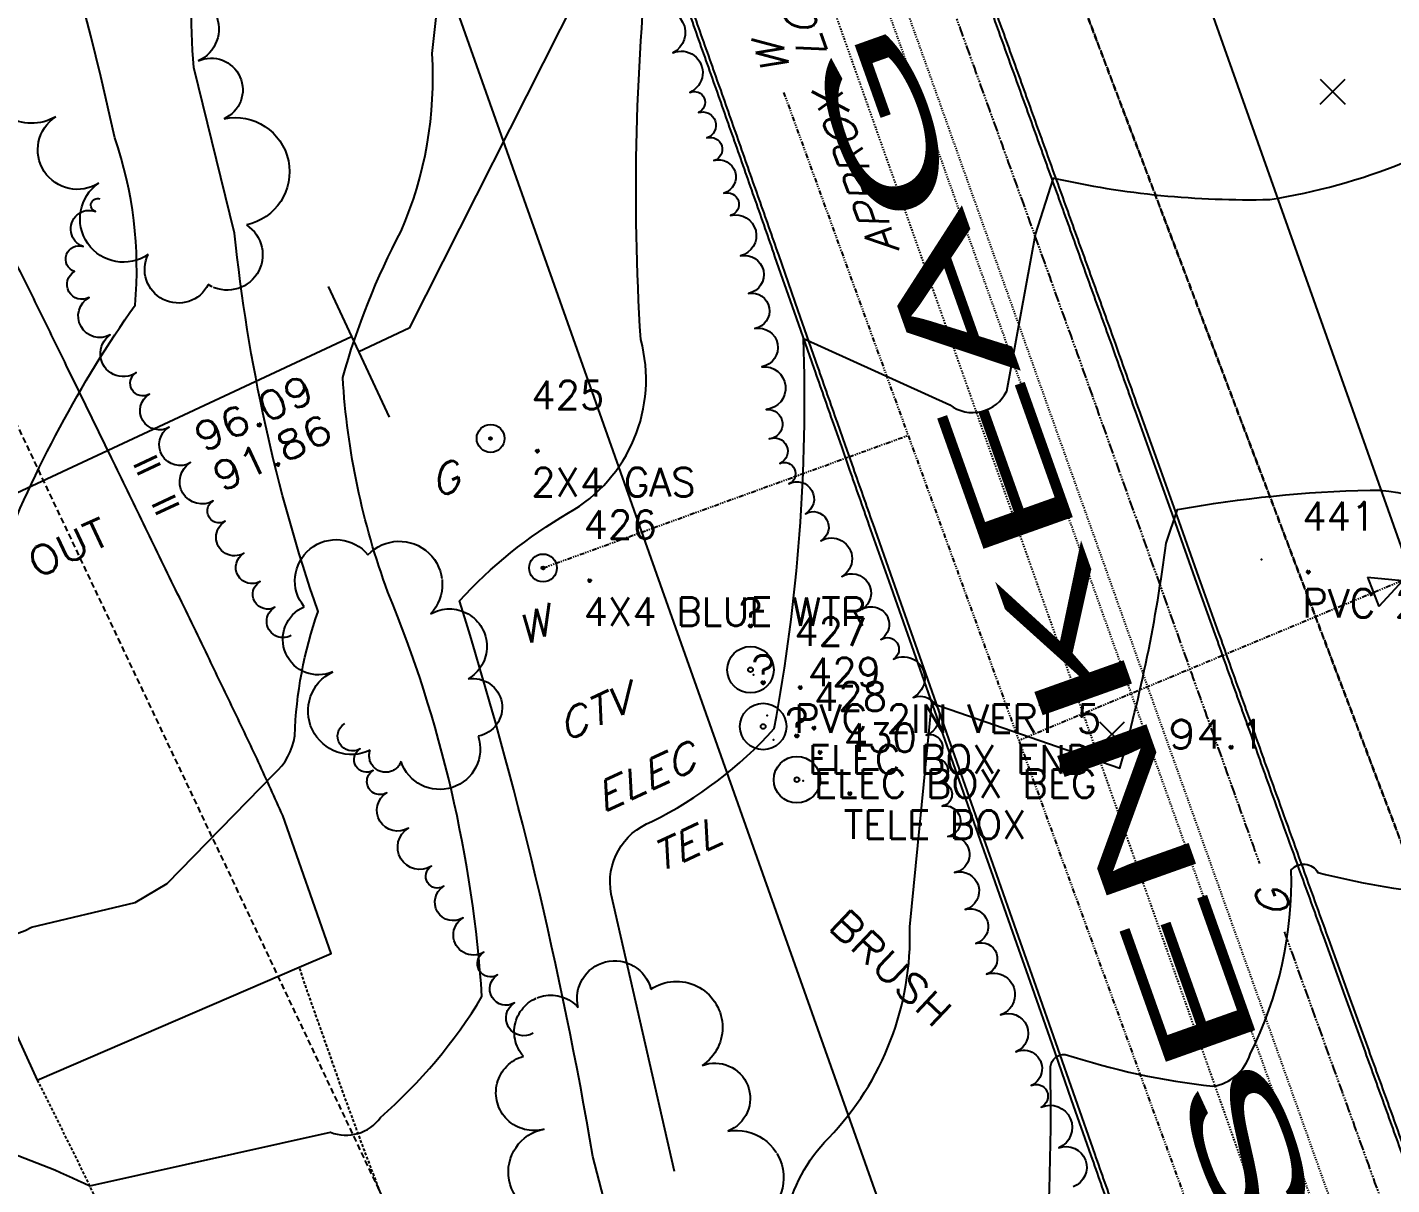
# Model space of a CAD drawing. Header units: feet. Extents: x 1023941 to 1026768, y 90264 to 94497.
# Drawn here: x 1025080.9 to 1025196.1, y 92906.7 to 93004.4 of the extents above; entities that cross this region are included whole.
import ezdxf
from ezdxf.enums import TextEntityAlignment as Align

# ---------------------------------------------------------------- set-up
doc = ezdxf.new("R2010")
doc.units = ezdxf.units.FT
doc.header["$MEASUREMENT"] = 0
for name, pattern in [('DASHED', [0.75, 0.5, -0.25]), ('DASHED4', [0.1875, 0.125, -0.0625]), ('DASHED8', [0.09375, 0.0625, -0.03125]), ('GAS', [1.44, 0.9, -0.06, 0.15, -0.06, 0, -0.06, 0.15, -0.06]), ('HIDDEN', [0.375, 0.25, -0.125]), ('LTP600', [40, 40, 0]), ('WATER2', [0.56, 0.4, -0.04, 0, -0.04, 0, -0.04, 0, -0.04])]:
    doc.linetypes.add(name, pattern=pattern)
for name, color, linetype in [('BRUSH', 9, 'Continuous'), ('CF-INDEX', 11, 'Continuous'), ('CF-INTERMED', 9, 'Continuous'), ('CURB', 10, 'Continuous'), ('CURB_BACK', 9, 'Continuous'), ('DESC', 2, 'Continuous'), ('DRIVE', 10, 'Continuous'), ('E1SIT', 11, 'Continuous'), ('E2SWL-H', 11, 'DASHED4'), ('E3BDL', 6, 'Continuous'), ('E6DRL-H', 9, 'DASHED8'), ('E6GAL', 9, 'GAS'), ('E6SIL', 9, 'Continuous'), ('E6SIT', 9, 'Continuous'), ('E6TOS', 9, 'Continuous'), ('E6WTL', 9, 'WATER2'), ('E7GAT', 10, 'Continuous'), ('E7SIT', 10, 'Continuous'), ('E7SNT', 3, 'Continuous'), ('E7UTT', 10, 'Continuous'), ('E7WTS', 10, 'Continuous'), ('E7WTT', 10, 'Continuous'), ('ELEV', 9, 'Continuous'), ('GRAV_RD', 9, 'HIDDEN'), ('OBJECT', 10, 'Continuous'), ('PNTS', 2, 'Continuous'), ('POST', 10, 'Continuous'), ('SPOTELEV', 9, 'Continuous'), ('TEXT', 10, 'Continuous'), ('TREELINE', 9, 'LTP600'), ('W6TVL', 10, 'DASHED')]:
    doc.layers.add(name, color=color, linetype=linetype)
doc.styles.add('240BT', font='swiss.ttf', dxfattribs={"width": 2, "height": 8})
doc.styles.add('60', font='simplex.shx', dxfattribs={"width": 1.15, "height": 2.4})
doc.styles.add('60S', font='simplex.shx', dxfattribs={"width": 1.15, "oblique": 22, "height": 2.4})
doc.styles.add('80', font='simplex.shx', dxfattribs={"width": 1.66, "height": 3.08})
doc.styles.add('S6', font='SIMPLEX', dxfattribs={"height": 0.083333})
doc.dimstyles.get("Standard").update_dxf_attribs({"dimtxt": 0.18, "dimasz": 0.18, "dimexe": 0.18, "dimexo": 0.0625, "dimgap": 0.09, "dimtad": 0, "dimtih": 1, "dimtoh": 1, "dimdec": 4, "dimzin": 0, "dimdsep": 46, "dimtxsty": 'Standard', "dimcen": 0.09, "dimadec": 0, "dimazin": 0, "dimtfac": 1, "dimtdec": 4, "dimtofl": 0, "dimtmove": 0, "dimatfit": 3, "dimfxl": 1, "dimtolj": 1, "dimtzin": 0, "dimarcsym": 0})

# ---------------------------------------------------------------- blocks, each defined once
blk = doc.blocks.new('POST')
for radius in [0.49, 0.0508]:
    blk.add_circle((0, 0), radius)
blk = doc.blocks.new('ELOUT')
at = {"layer": 'E6SIL'}
for p, q in [((-0.1174, 0.1521), (-0.1174, -0.1521)), ((-1.2174, 0.0351), (-0.1174, 0.0351)), ((0, 0), (-0.1174, 0))]:
    blk.add_line(p, q, dxfattribs=at)
at = {"layer": 'E1SIT', "style": '80', "width": 1.66}
blk.add_attdef('STRUC.', (-1.1636, 0.0579), '', height=0.077, dxfattribs=at)
at = {"layer": 'E6SIT', "style": '60', "width": 1.15}
blk.add_text('OUT', height=0.06, dxfattribs=at).set_placement((-0.9358, -0.1462))
at = {"layer": 'E7SIT', "style": '60', "width": 1.15}
for s, p in [('RIM', (-1.1636, -0.0542)), ('=', (-0.6617, -0.0542)), ('INV.', (-1.1636, -0.1462)), ('=', (-0.6617, -0.1462))]:
    blk.add_text(s, height=0.06, dxfattribs=at).set_placement(p)
for tag, p in [('RIM', (-0.5059, -0.0542)), ('INV.OUT', (-0.5059, -0.1462))]:
    blk.add_attdef(tag, p, '', height=0.06, dxfattribs=at)
blk = doc.blocks.new('WG')
for p, q in [((-0.0334, -0.0669), (0.0334, 0.0669)), ((-0.0334, 0.0669), (0.0334, -0.0669)), ((-0.0334, 0.0669), (0.0334, 0.0669)), ((-0.0334, -0.0669), (0.0334, -0.0669))]:
    blk.add_line(p, q)
blk = doc.blocks.new('OBJECT')
for radius in [0.49, 0.0508]:
    blk.add_circle((0, 0), radius)
blk = doc.blocks.new('POINT')
blk.add_point((0, 0))
at = {"layer": 'DESC', "style": 'S6'}
blk.add_attdef('DESC', (0.1191, -0.1698), '', height=0.0833, dxfattribs=at)
at = {"layer": 'ELEV', "style": 'S6'}
blk.add_attdef('ELEV', (0.1191, -0.0403), '', height=0.0833, dxfattribs=at)
at = {"layer": 'PNTS', "style": 'S6'}
blk.add_attdef('POINT', (0.1191, 0.0855), '', height=0.0833, dxfattribs=at)
blk = doc.blocks.new('SPOT')
for p, q in [((-0.5, -0.5), (0.5, 0.5)), ((-0.5, 0.5), (0.5, -0.5))]:
    blk.add_line(p, q)

msp = doc.modelspace()

# ---------------------------------------------------------------- linework, layer by layer
at = {"layer": 'BRUSH', "flags": 128}
for points in [[(1025133.65, 93005.67, -1), (1025135.43, 93002.23, -1), (1025136.86, 92998.9, -1), (1025137.59, 92997.19, -1), (1025138.31, 92995.06, -1), (1025138.9, 92993.14, -1), (1025139.74, 92990.39, -1), (1025140.31, 92988.51, -1), (1025141.15, 92985.11, -1), (1025141.82, 92981.93, -1), (1025142.36, 92978.98, -1), (1025142.96, 92975.75, -1), (1025143.32, 92972.14, -1), (1025143.56, 92969.65, -1), (1025144.46, 92967.59, -1), (1025145.22, 92965.85, -1), (1025146.62, 92963.34, -1), (1025147.94, 92961.06, -1), (1025149.69, 92958.03, -1), (1025151.39, 92955.26, -1), (1025153, 92952.73, -1), (1025154.07, 92951.07, -1), (1025155.71, 92947.84, -1), (1025156.81, 92944.65, -1), (1025157.49, 92942.64, -1), (1025157.83, 92940.66, -1), (1025158.16, 92938.67, -1), (1025158.65, 92936.09, -1), (1025159.22, 92933.05, -1), (1025160.11, 92929.93, -1), (1025161, 92927.06, -1), (1025161.91, 92924.47, -1), (1025163.1, 92921.04, -1), (1025164.39, 92917.92, -1), (1025165.69, 92915.08, -1), (1025166.52, 92913.26, -1), (1025168.02, 92909.82, -1), (1025169.24, 92906.54, -1)], [(1025103.21, 92953.06, -1), (1025101.84, 92955.45, -1), (1025100.6, 92957.62, -1), (1025099.23, 92960, -1), (1025097.65, 92962.7, -1), (1025096.64, 92964.43, -1), (1025094.72, 92967.65, -1), (1025092.92, 92970.65, -1), (1025091.24, 92973.43, -1), (1025090.14, 92975.25, -1), (1025087.94, 92978.44, -1), (1025086.16, 92981.6, -1), (1025084.93, 92983.78, -1), (1025085.66, 92985.9, -1), (1025086.68, 92988.86, -1), (1025087.05, 92989.91)], [(1025123.63, 92919.5, -1), (1025122.07, 92922.06, -1), (1025120.64, 92924.41, -1), (1025119.47, 92926.33, -1), (1025117.72, 92929.22, -1), (1025116.09, 92931.89, -1), (1025115.05, 92933.59, -1), (1025113.11, 92936.8, -1), (1025111.29, 92939.79, -1), (1025110.14, 92941.68, -1), (1025109.03, 92943.5, -1), (1025107.73, 92945.63, -1), (1025107.73, 92945.63)]]:
    msp.add_lwpolyline(points, format="xyb", dxfattribs=at)
at = {"layer": 'CF-INDEX', "elevation": 95, "flags": 128}
msp.add_lwpolyline([(1025135.57, 92907.81), (1025130.23, 92931.23, -0.363535719), (1025133.66, 92937.35, 0.094467143), (1025143.99, 92945.2, 0.055027383), (1025146.47, 92978.13), (1025158.81, 92972.54, 0.478301175), (1025163.61873, 92973.69026), (1025166.06, 92986.91), (1025167.56, 92991.67, 0.061012336), (1025185.83, 92989.86, 0.057234526), (1025197.13, 92992.98, 0.244156994), (1025198.54583, 92995.43236, -0.062971177), (1025199.99, 93008.64, -0.033133854), (1025191.87, 93054.73, -0.0233064), (1025176.05109, 93126.45123, -0.011677527), (1025158.71, 93206.63, -0.104106154)], format="xyb", dxfattribs=at)
at = {"layer": 'CF-INTERMED', "flags": 128}
for points, elevation in [([(1025097.29912, 92834.40702, 0.021855821), (1025086.92955, 92869.12487), (1025086.08, 92872.11, -0.071988677), (1025109.56, 92871.69, 0.054330775), (1025143.52, 92870.95, 0.441834288), (1025149.95, 92879.35, 0.064147589), (1025145.81, 92896.41, -0.306424615), (1025148.58938, 92910.65045, 0.202364986), (1025155.43799, 92928.47019), (1025157.31, 92947.36), (1025173.18, 92941.87, 0.037878926), (1025177.07, 92960.84), (1025178.05, 92963.69, -0.039877027), (1025194.29, 92965.33, -0.258139256), (1025204.84, 92959.68), (1025205.57, 92959.48, 0.096577498), (1025213.81, 92970.19), (1025208.9098, 92995.07062, 0.024722171), (1025200.1, 93031.47), (1025197.73275, 93049.92233, -0.029175227), (1025181.86566, 93122.24013), (1025169.07706, 93178.76548, -0.209418393)], 94), ([(1025072.89945, 92929.83104, 0.347742085), (1025081.29005, 92928.43975), (1025090.03172, 92930.51797), (1025092.74533, 92932.11589), (1025101.78, 92941.39, 0.182522345), (1025103.51018, 92944.59771, -0.075337592), (1025105.48, 92955.09, -0.057478948), (1025098.43553, 92987.01022), (1025094.9815, 93000.99449, -0.090565358), (1025097.35086, 93023.98198), (1025100.52, 93036.62), (1025103.23526, 93040.79483, 0.170033682), (1025106.11041, 93051.7721, -0.107533824), (1025113.8, 93071.42), (1025127.53, 93069.64, 0.045431349), (1025135.64, 93081.92), (1025153.26, 93084.87, 0.178908726), (1025158.13761, 93088.25608, 0.03648032), (1025165.81, 93103.07, 0.028583239), (1025157.41152, 93139.44194, 0.069703901), (1025152.5, 93161.34, -0.031660826)], 98), ([(1025093.02914, 92831.84396, 0.064886788), (1025085.92868, 92858.92767, -0.051201178), (1025078.81, 92887.07), (1025076.70125, 92894.11287), (1025076.8, 92895.75), (1025078.49245, 92895.50296, 0.258776492), (1025092.98296, 92891.90886, -0.13622246), (1025104.70708, 92892.17064, 0.134102515), (1025121.51, 92892.28, -0.209271123), (1025132.42878, 92888.59479), (1025134.1, 92888.21), (1025128.69086, 92909.07771, 0.033426995), (1025117.43, 92955.98, -0.076514394), (1025126.61939, 92963.40195, 0.341879491), (1025132.72728, 92978.03984, -0.044387702), (1025133.61, 93013.07, -0.199838592), (1025137.00258, 93012.82166), (1025150.27, 93005.76), (1025157.92, 93019.76, 0.165127935), (1025162.38, 93023.53), (1025187.64, 93042.39, 0.095467019), (1025183.26, 93069.5, -0.029174991), (1025172.9, 93118.11), (1025163.57, 93159.08, -0.045317887)], 96), ([(1025053.94, 92944.59), (1025049.33136, 92959.95556), (1025047.93, 92965.89, -0.498345808), (1025050.7, 92966.21, -0.068469387), (1025064.68, 92952.62, 0.067387119), (1025078.59, 92959.6, -0.059360116), (1025090.03, 92980.95, 0.106872847), (1025088.31551, 92995.06011, 0.069431486), (1025069.11, 93048.12, -0.202020679), (1025068.34, 93057.4, -0.113227611), (1025081.96249, 93080.90696), (1025089.35, 93089.76, -0.129541566), (1025100.99542, 93097.53736, 0.380657699), (1025102.04346, 93099.35282), (1025101.7, 93106.02), (1025114.62, 93107.92), (1025120.64, 93125.16, -0.035585603), (1025141.41, 93135.32, 0.168124728), (1025151.5, 93143.88, 0.121846859), (1025148.43, 93157.55, -0.022728143)], 99), ([(1025090.49196, 92834.87857, 0.05217023), (1025082.56079, 92862.70526, -0.035344851), (1025075.38, 92888.55), (1025070.49891, 92906.51975, -0.13677707), (1025069.73, 92911.9, -0.070164158), (1025086.22, 92906.61), (1025106.53, 92911.14, 0.345238142), (1025110.74292, 92912.3772, 0.077489009), (1025119.32, 92922.58, 0.081348622), (1025111.38, 92956.73, -0.073742749), (1025107.56525, 92974.82827, -0.052561785), (1025112.5, 92987.19, 0.118596454), (1025115.11341, 93002.17023, -0.059546005), (1025123.98, 93042.03, 0.058012586), (1025137.42, 93039.62, 0.230396332), (1025142.85652, 93046.37493), (1025146.16, 93053.03, -0.267310702), (1025147.91, 93051.36, 0.632357345), (1025152.29689, 93050.81952), (1025173.42, 93071.83, 0.347819172), (1025175.20804, 93081.79362, -0.029475977), (1025168.88, 93113.8, -0.019364146), (1025159.59487, 93155.535, -0.0584693)], 97), ([(1025099.7, 92834.41, 0.02444114), (1025090.35, 92864.54, -0.486201982), (1025092, 92866.1, -0.085283998), (1025102.5, 92861.92, -0.049008509), (1025127.94947, 92857.8506, 0.118186379), (1025154.27, 92861.71, 0.213174042), (1025163.83, 92875.43, 0.051272688), (1025167.30784, 92916.67302, -0.382970611), (1025168.56, 92917.71, 0.051209359), (1025181.02, 92915.01, 0.283253434), (1025184.18028, 92917.73492, 0.123697368), (1025187.64556, 92933.27928, -0.525614655), (1025189.89, 92933.06, 0.084719424), (1025210.58, 92931.26, 0.127356938), (1025217.86155, 92934.86549, 0.080790536), (1025223.71, 92941.75, 0.032454414), (1025214.44583, 92990.61845, 0.072393153), (1025206.79643, 93026.35403, -0.05442615), (1025203.27, 93046.2, -0.023399904), (1025195.21, 93077.51), (1025184.1016, 93135.56538), (1025181.4, 93147.03, -0.226730602), (1025181.1269, 93152.62643, 0.313188792)], 93)]:
    msp.add_lwpolyline(points, format="xyb", dxfattribs=dict(at, elevation=elevation))
at = {"layer": 'CURB', "flags": 128}
for points in [[(1025136.02, 93008.76, -0.010013), (1025137.7, 93004.05, -0.000412), (1025139.37, 92999.34, -0.000412), (1025141.03, 92994.62, -0.000191), (1025142.69, 92989.9, -0.000191), (1025144.34, 92985.18), (1025145.99, 92980.46), (1025147.65, 92975.74, 0.000208), (1025149.3, 92971.03), (1025149.97, 92969.11), (1025150.65, 92967.2, 0.000128), (1025152.31, 92962.48), (1025153.97, 92957.77), (1025157.3, 92948.33), (1025160.62, 92938.9), (1025161.69, 92935.88), (1025162.75, 92932.86), (1025164.41, 92928.14), (1025166.07, 92923.43), (1025167.73, 92918.71), (1025169.39, 92913.99), (1025171.05, 92909.27, 0.000128), (1025172.71, 92904.56, 0.000121), (1025174.28, 92900.09, 0.000205)], [(1025197.29, 92908.51, 0.000239), (1025195.6, 92913.21, 0.000239), (1025193.9, 92917.91), (1025192.2, 92922.62), (1025190.5, 92927.32, -0.000204), (1025188.8, 92932.02, -0.000152), (1025187.53, 92935.53, -0.000189), (1025186.27, 92939.03, -0.000253), (1025184.59, 92943.74, -0.000125), (1025182.9, 92948.45, -0.000125), (1025181.22, 92953.16), (1025179.54, 92957.87), (1025177.86, 92962.57), (1025176.17, 92967.28), (1025174.49, 92971.99, 0.000141), (1025172.81, 92976.7), (1025172.51, 92977.55, 0.000294), (1025170.81, 92982.25, 0.000134), (1025169.12, 92986.96, 0.000134), (1025167.42, 92991.66, -0.000126), (1025165.73, 92996.36, -0.000126), (1025164.03, 93001.07, -0.000386), (1025162.34, 93005.77, -0.000386)]]:
    msp.add_lwpolyline(points, format="xyb", dxfattribs=at)
at = {"layer": 'CURB_BACK', "flags": 128}
for points in [[(1025135.71, 93008.64, -0.010091), (1025137.39, 93003.93, -0.000404), (1025139.06, 92999.22, -0.000404), (1025140.72, 92994.5, -0.000187), (1025142.38, 92989.78, -0.000187), (1025144.03, 92985.06), (1025145.68, 92980.34), (1025147.34, 92975.62, 0.000203), (1025148.99, 92970.91), (1025149.66, 92969), (1025150.33, 92967.09, 0.000128), (1025151.99, 92962.37), (1025153.66, 92957.65), (1025156.98, 92948.22), (1025160.31, 92938.79), (1025161.37, 92935.77), (1025162.44, 92932.75), (1025164.1, 92928.03), (1025165.76, 92923.32), (1025167.42, 92918.6), (1025169.07, 92913.88), (1025170.73, 92909.16, 0.000126), (1025172.39, 92904.45, 0.000119), (1025173.97, 92899.98, 0.000206)], [(1025197.61, 92908.62, 0.000239), (1025195.92, 92913.32, 0.000239), (1025194.21, 92918.03), (1025192.51, 92922.73), (1025190.81, 92927.43, -0.000202), (1025189.11, 92932.13, -0.000151), (1025187.85, 92935.64, -0.000189), (1025186.58, 92939.15, -0.000254), (1025184.9, 92943.85, -0.000125), (1025183.21, 92948.56, -0.000125), (1025181.53, 92953.27), (1025179.85, 92957.98), (1025178.17, 92962.69), (1025176.49, 92967.4), (1025174.8, 92972.1, 0.000142), (1025173.12, 92976.81), (1025172.82, 92977.66, 0.000286), (1025171.13, 92982.36, 0.000132), (1025169.43, 92987.07, 0.000132), (1025167.74, 92991.77, -0.000122), (1025166.04, 92996.48, -0.000122), (1025164.35, 93001.18, -0.000376), (1025162.65, 93005.89, -0.000376)]]:
    msp.add_lwpolyline(points, format="xyb", dxfattribs=at)
at = {"layer": 'DRIVE', "flags": 128}
msp.add_lwpolyline([(1025064.49, 92953.4), (1025081.77, 92915.54), (1025103.9, 92925.07), (1025106.59, 92926.22), (1025102.5, 92937.88, 0.002801), (1025100.46, 92942.38, 0.003634), (1025098.32, 92946.86, 0.000593), (1025096.17, 92951.35, 0.00074), (1025093.46, 92956.93, 0.000253), (1025090.75, 92962.51, 0.000252), (1025088.05, 92968.06), (1025085.34, 92973.61), (1025084.23, 92975.87, 0.000364), (1025083.13, 92978.14, 0.000724), (1025080.92, 92982.62, 0.00064), (1025078.7, 92987.1, 0.00064)], format="xyb", dxfattribs=at)
at = {"layer": 'E2SWL-H'}
msp.add_line((1025106.5286, 93125.83665), (1025206.69317, 92843.05217), dxfattribs=at)
at = {"layer": 'E3BDL'}
for p, q in [((1025087.6808, 93268.89986), (1025239.11962, 92841.35802)), ((1025067.886, 93145.08027), (1025182.56272, 92821.3251))]:
    msp.add_line(p, q, dxfattribs=at)
at = {"layer": 'E6DRL-H'}
for p, q in [((1025213.45548, 92842.2493), (1025149.37402, 93022.16868)), ((1025212.04243, 92841.74601), (1025147.96097, 93021.6654))]:
    msp.add_line(p, q, dxfattribs=at)
at = {"layer": 'E6GAL', "flags": 128}
for points in [[(1025143.32617, 93050.97938), (1025144.53998, 93047.51452, -0.000667557), (1025146.19623, 93042.80521, -0.000447301), (1025147.28278, 93039.64523, 0.000728127), (1025148.38734, 93036.45204, 0.001055364), (1025150.00892, 93031.85019), (1025155.41259, 93016.53487, 0.00827088), (1025156.05333, 93014.49302), (1025156.16305, 93014.18581, 0.000564417), (1025157.8336, 93009.47429, 0.000386115), (1025159.51566, 93004.75852, 0.000386138), (1025161.20783, 93000.05247, 0.000125942), (1025162.90757, 92995.34321, 0.000126007), (1025164.59818, 92990.64151, -0.000133995), (1025166.29757, 92985.9432, -0.000134056), (1025167.98773, 92981.23275, -0.000293668), (1025169.68461, 92976.54138), (1025169.98283, 92975.69643, -0.000141164), (1025171.66422, 92970.98254), (1025173.34532, 92966.26947), (1025175.03566, 92961.55852), (1025176.71471, 92956.86118), (1025178.39424, 92952.1525, 0.000125043), (1025180.07532, 92947.43947, 0.000124953), (1025181.76519, 92942.72983, 0.000252955), (1025183.44591, 92938.0178, 0.000189227), (1025184.7082, 92934.51146, 0.000029564), (1025184.95516, 92933.82838)], [(1025187.0469, 92928.04541, 0.000075771), (1025187.67908, 92926.29901), (1025189.37852, 92921.60055), (1025191.07877, 92916.88988, -0.000239017), (1025192.77791, 92912.19225, -0.000239105), (1025194.46768, 92907.49289, -0.000350711), (1025196.16486, 92902.79072, -0.000167933), (1025196.96386, 92900.53352, -0.000114262), (1025197.77526, 92898.26963, -0.000237868), (1025199.45337, 92893.56492, -0.000193986), (1025201.12247, 92888.85746, -0.000194045), (1025202.79208, 92884.14857, -0.000133972), (1025204.46119, 92879.43107, -0.000134002), (1025206.12068, 92874.72253, 0.000380097), (1025207.79263, 92869.99703), (1025208.9038, 92866.86372, 0.00093085), (1025210.59912, 92862.14891, -0.000591511), (1025212.29531, 92857.44948, -0.000592873), (1025213.96538, 92852.73923, -0.002555437), (1025215.63612, 92848.0555, -0.005353317), (1025218.76076, 92838.64182, -0.002369074), (1025219.99335, 92834.66545, -0.001414691), (1025221.22899, 92830.66972, -0.001688531), (1025222.64362, 92825.89762, -0.001868606), (1025224.05854, 92821.11501, -0.003781872), (1025226.65048, 92811.84492)]]:
    msp.add_lwpolyline(points, format="xyb", dxfattribs=at)
at = {"layer": 'E6WTL'}
for p, q in [((1025124.47373, 92958.76018), (1025155.29669, 92969.95039)), ((1025209.21849, 92962.77481), (1025164.64686, 92944.19572))]:
    msp.add_line(p, q, dxfattribs=at)
at = {"layer": 'E6WTL', "flags": 128}
msp.add_lwpolyline([(1025144.7852, 92998.90384), (1025189.35753, 92876.13121)], dxfattribs=at)
at = {"layer": 'GRAV_RD', "flags": 128}
for points in [[(1025137.44, 92841.23, 0.00271), (1025134.12, 92850.66, 0.005425), (1025130.59, 92860.02, 0.006982), (1025126.87, 92869.3, 0.006999), (1025122.75, 92878.48, 0.002699), (1025120.61, 92883, -0.003606), (1025118.46, 92887.52, -0.006988), (1025115.06, 92895.2, -0.006767), (1025111.35, 92904.49, -0.00516), (1025107.83, 92913.85, -0.002578), (1025106.17, 92918.57, -0.002587), (1025104.5, 92923.28), (1025103.9, 92925.07)], [(1025081.77, 92915.54, -0.004626), (1025086.2, 92906.58, -0.009265), (1025090.3, 92897.45), (1025091.62, 92894.3, -0.010776), (1025095.18, 92884.96, -0.004729), (1025096.78, 92880.22, -0.002543), (1025098.38, 92875.48), (1025098.76, 92874.33, -0.005172), (1025100.19, 92869.54, -0.001621), (1025101.63, 92864.75, -0.001621), (1025103, 92859.94, 0.002728), (1025104.38, 92855.14), (1025104.86, 92853.52, 0.003811), (1025106.38, 92848.76, 0.003594), (1025107.9, 92843.99), (1025108.48, 92842.28)]]:
    msp.add_lwpolyline(points, format="xyb", dxfattribs=at)
at = {"layer": 'TREELINE', "flags": 128}
for points in [[(1025038.04, 93083.95, -1), (1025035.89, 93090.96, -1), (1025033.67, 93097.08, -1), (1025030.38, 93104.36, -1), (1025027.97, 93109.48, -1), (1025024.83, 93116.84, -1), (1025022.33, 93122.62, -1), (1025018.84, 93129.83, -1), (1025016.46, 93134.92, -1), (1025014.27, 93140.5, -1), (1025012.37, 93145.49, -1), (1025009.14, 93153.76, -1), (1025008.01, 93159.99, -1), (1025006.09, 93165.32, -1), (1025003.33, 93170.08, -1), (1024999.82, 93175.75, -1), (1024996.83, 93180.94, -1), (1024994.46, 93185.38, -1), (1024991.35, 93191.65, -1), (1024988.96, 93196.62, -1), (1024985.74, 93203.94, -1), (1024983.39, 93208.87, -1), (1024979.3, 93215.74, -1), (1024976.28, 93220.56, -1), (1024972.04, 93227.36, -1), (1024969.47, 93231.86, -1), (1024967.24, 93237.93, -1), (1024969.5, 93243.96, -1), (1024976.1, 93245.21, -1), (1024982.37, 93241.75, -1), (1024987.2, 93235.67, -1), (1024990.5, 93228.39, -1), (1024992.62, 93223.2, -1), (1024994.93, 93218.03, -1), (1024998.18, 93210.78, -1), (1025000.82, 93204.65, -1), (1025003.32, 93199.2, -1), (1025007.01, 93192.48, -1), (1025010.23, 93187.01, -1), (1025015.41, 93183.37, -1), (1025022.15, 93187.44, -1), (1025026.73, 93190.43, -1), (1025032.62, 93193.35, -1), (1025037.19, 93190.61, -1), (1025041.54, 93185.52, -1), (1025037.77, 93180.44, -1), (1025036.33, 93174.95, -1), (1025037.22, 93170.11, -1), (1025038.97, 93165.05, -1), (1025041.93, 93159.13, -1), (1025041.18, 93153.85, -1), (1025039.35, 93148.15, -1), (1025038.07, 93142.91, -1), (1025039.71, 93137.49, -1), (1025041.21, 93132.49, -1), (1025040.43, 93122.86, -1), (1025042.49, 93117.22, -1), (1025044.78, 93112.41, -1), (1025047.72, 93106.63, -1), (1025050.81, 93101.11, -1), (1025053.38, 93096.06, -1), (1025055.76, 93091.39, -1), (1025060.04, 93084.63, -1), (1025062.95, 93079.38, -1), (1025065.3, 93074.59, -1), (1025067.81, 93069.16, -1), (1025070.53, 93063.6, -1), (1025071.03, 93057.96, -1), (1025072.74, 93050.02, -1), (1025075.7, 93044.04, -1), (1025078.54, 93038.76, -1), (1025081.17, 93034.4, -1), (1025083.67, 93029.93, -1), (1025086.02, 93024.05, -1), (1025088.02, 93018.75, -1), (1025090.26, 93013.14, -1), (1025092.86, 93007, -1), (1025095.36, 93001.55, -1), (1025097.55, 92996.68, -1), (1025099.43, 92987.71, -1), (1025096.21, 92982.68, -1), (1025091.15, 92985.22, -1), (1025086.97, 92991.25, -1), (1025083.34, 92996.84, -1), (1025079.22, 93004.08, -1), (1025076.65, 93008.81, -1), (1025072.55, 93017.18, -1), (1025070.5, 93022.47, -1), (1025067.16, 93030.95, -1), (1025064.09, 93036.87, -1), (1025061.41, 93041.93, -1), (1025058.05, 93048.82, -1), (1025054.88, 93055.06, -1), (1025050.67, 93062.63, -1), (1025047.49, 93068.02, -1), (1025042.6, 93075.62, -1), (1025039.2, 93080.57, -1), (1025038.04, 93083.95)], [(1025109.89, 92943.38, -1), (1025106.72, 92949.99, -1), (1025104.31, 92955.49, -1), (1025109.69, 92959.87, -1), (1025114.98, 92954.88, -1), (1025118.15, 92949.39, -1), (1025119, 92944.57, -1), (1025112.49, 92942.42, -1), (1025109.89, 92943.38)], [(1025127.12, 92896.25, -1), (1025125.91, 92904.15, -1), (1025124.56, 92911.4, -1), (1025122.83, 92917.55, -1), (1025127.45, 92921.67, -1), (1025133.59, 92923.21, -1), (1025137.9, 92916.76, -1), (1025140.08, 92911.23, -1), (1025141.5, 92903.37, -1), (1025142.38, 92898.4, -1), (1025145.51, 92890.98, -1), (1025147.2, 92886.04, -1), (1025147.6, 92880.38, -1), (1025147.3, 92872.73, -1), (1025140.65, 92872.29, -1), (1025135.26, 92873.78, -1), (1025131.81, 92880.63, -1), (1025129.79, 92885.75, -1), (1025127.65, 92894.15, -1), (1025127.12, 92896.25)]]:
    msp.add_lwpolyline(points, format="xyb", close=True, dxfattribs=at)
at = {"layer": 'W6TVL'}
for p, q in [((1025076.462, 93252.7679), (1026034.026, 90731.5309)), ((1026034.026, 90731.5309), (1025076.462, 93252.7679)), ((1025013.51105, 93111.45369), (1025127.27857, 92871.06773))]:
    msp.add_line(p, q, dxfattribs=at)

# ---------------------------------------------------------------- block references
at = {"layer": 'E6SIL', "xscale": 40.00000000004214, "yscale": 40, "zscale": 40, "rotation": 24.99999999997301}
msp.add_blockref('ELOUT', (1025113.16726, 92979.00019), dxfattribs=at).add_auto_attribs({'STRUC.': 'CB', 'RIM': '96.09', 'INV.OUT': '91.86'})
at = {"layer": 'E6TOS', "xscale": 28.80000000004657, "yscale": 28.80000000000291, "zscale": 28.79999999999999}
for p, values in [((1025120.04938, 92969.69044), {'ELEV': '.', 'POINT': '425', 'DESC': '2X4 GAS'}), ((1025185.14129, 92959.47017), {'ELEV': '.', 'POINT': '441', 'DESC': 'PVC 2IN VERT'}), ((1025124.47373, 92958.76018), {'ELEV': '.', 'POINT': '426', 'DESC': '4X4 BLUE WTR'}), ((1025142.24769, 92949.73149), {'ELEV': '.', 'POINT': '427', 'DESC': 'PVC 2IN VERT 5'}), ((1025143.40007, 92946.30848), {'ELEV': '.', 'POINT': '429', 'DESC': 'ELEC BOX END'}), ((1025143.91823, 92944.25189), {'ELEV': '.', 'POINT': '428', 'DESC': 'ELEC BOX BEG'}), ((1025146.43467, 92940.78359), {'ELEV': '.', 'POINT': '430', 'DESC': 'TELE BOX'})]:
    msp.add_blockref('POINT', p, dxfattribs=at).add_auto_attribs(values)
at = {"layer": 'E7WTS', "xscale": 40.00000000001791, "yscale": 40, "zscale": 40, "rotation": 291.1012710773501}
msp.add_blockref('WG', (1025197.06318, 92957.70803), dxfattribs=at)
at = {"layer": 'OBJECT', "xscale": 4, "yscale": 4, "zscale": 4}
for p in [(1025141.99, 92950.17), (1025143.06, 92945.38), (1025145.91, 92940.89)]:
    msp.add_blockref('OBJECT', p, dxfattribs=at)
at = {"layer": 'POST', "xscale": 2.400000000023283, "yscale": 2.399999999994179, "zscale": 2.4}
for p in [(1025120.04938, 92969.69044), (1025124.47373, 92958.76018)]:
    msp.add_blockref('POST', p, dxfattribs=at)
at = {"layer": 'SPOTELEV', "xscale": 2.099999999976717, "yscale": 2.100000000005821, "zscale": 2.1}
for p in [(1025191.14, 92998.96), (1025172.51, 92944.73)]:
    msp.add_blockref('SPOT', p, dxfattribs=at)

# ---------------------------------------------------------------- texts
at = {"layer": 'E6GAL', "style": '60S', "oblique": 22, "width": 1.15}
msp.add_text('G', height=2.4, rotation=109.8591029, dxfattribs=at).set_placement((1025186.21949, 92930.33361), align=Align.MIDDLE)
at = {"layer": 'E6WTL', "style": '60S', "oblique": 22, "width": 1.15}
msp.add_text('W', height=2.4, rotation=108.5142739, dxfattribs=at).set_placement((1025143.88532, 93001.69567), align=Align.MIDDLE)
at = {"layer": 'E7GAT', "style": '60S', "oblique": 22, "width": 1.15}
msp.add_text('G', height=2.4, rotation=25, dxfattribs=at).set_placement((1025115.46451, 92964.56003))
at = {"layer": 'E7SNT', "style": '240BT', "width": 2}
msp.add_text('NESENKEAG', height=8, rotation=109.5747351, dxfattribs=at).set_placement((1025200.60405, 92874.73267))
at = {"layer": 'E7UTT', "style": '60S', "oblique": 22, "width": 1.15}
for s, p in [('CTV', (1025126.28765, 92944.06421)), ('ELEC', (1025129.46417, 92938.08425)), ('TEL', (1025134.17705, 92932.9841))]:
    msp.add_text(s, height=2.4, rotation=25, dxfattribs=at).set_placement(p)
at = {"layer": 'E7WTT', "style": '60S', "oblique": 22, "width": 1.15}
for s, rotation, p in [('APPROX. LOCATION OF EXIST. 8" D.I.WATER MAIN', 109.9533133, (1025154.58976, 92985.54527)), ('W', 25, (1025122.77393, 92952.12532))]:
    msp.add_text(s, height=2.4, rotation=rotation, dxfattribs=at).set_placement(p)
at = {"layer": 'OBJECT', "style": '60', "width": 1.15}
for p in [(1025140.93, 92953.77), (1025142, 92948.98), (1025144.84, 92944.49)]:
    msp.add_text('?', height=2.4, dxfattribs=at).set_placement(p)
at = {"layer": 'SPOTELEV', "style": '60', "width": 1.15}
msp.add_text('94.1', height=2.4, dxfattribs=at).set_placement((1025181.38, 92944.73), align=Align.MIDDLE_CENTER)
at = {"layer": 'TEXT', "style": '60', "width": 1.15}
msp.add_text('BRUSH', height=2.4, rotation=316.5601905, dxfattribs=at).set_placement((1025153.83855, 92924.99062), align=Align.MIDDLE_CENTER)

# ---------------------------------------------------------------- leaders
at = {"layer": 'E6SIL'}
msp.add_leader([(1025131.52337, 93015.31391), (1025113.16726, 92979.00019)], dimstyle='Standard', override={"dimscale": 40, "dimexo": 0.0625, "dimtxsty": '60S'}, dxfattribs=at)

doc.saveas('drawing.dxf')
